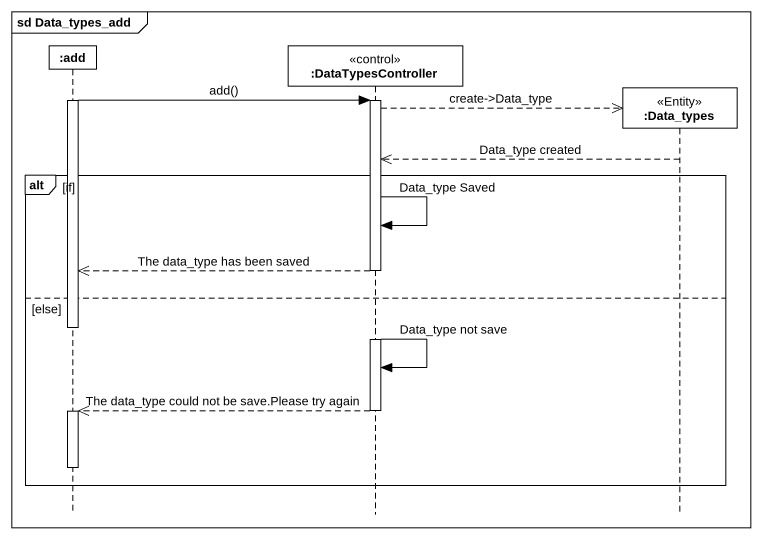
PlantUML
@startuml
mainframe sd Data_types_add
hide footbox
participant ":add" as add
participant ":DataTypesController" as DataTypesController <<control>>
participant ":Data_types" as Data_types <<Entity>>

activate add
add -> DataTypesController : add()
activate DataTypesController
DataTypesController -->> Data_types ** : create->Data_type
Data_types -->> DataTypesController : Data_type created
alt if
  DataTypesController -> DataTypesController : Data_type Saved
  DataTypesController -->> add : The data_type has been saved
else else
  deactivate add
  DataTypesController -> DataTypesController : Data_type not save
  DataTypesController -->> add : The data_type could not be save.Please try again
  deactivate DataTypesController
  activate add
  deactivate add
end
@enduml
